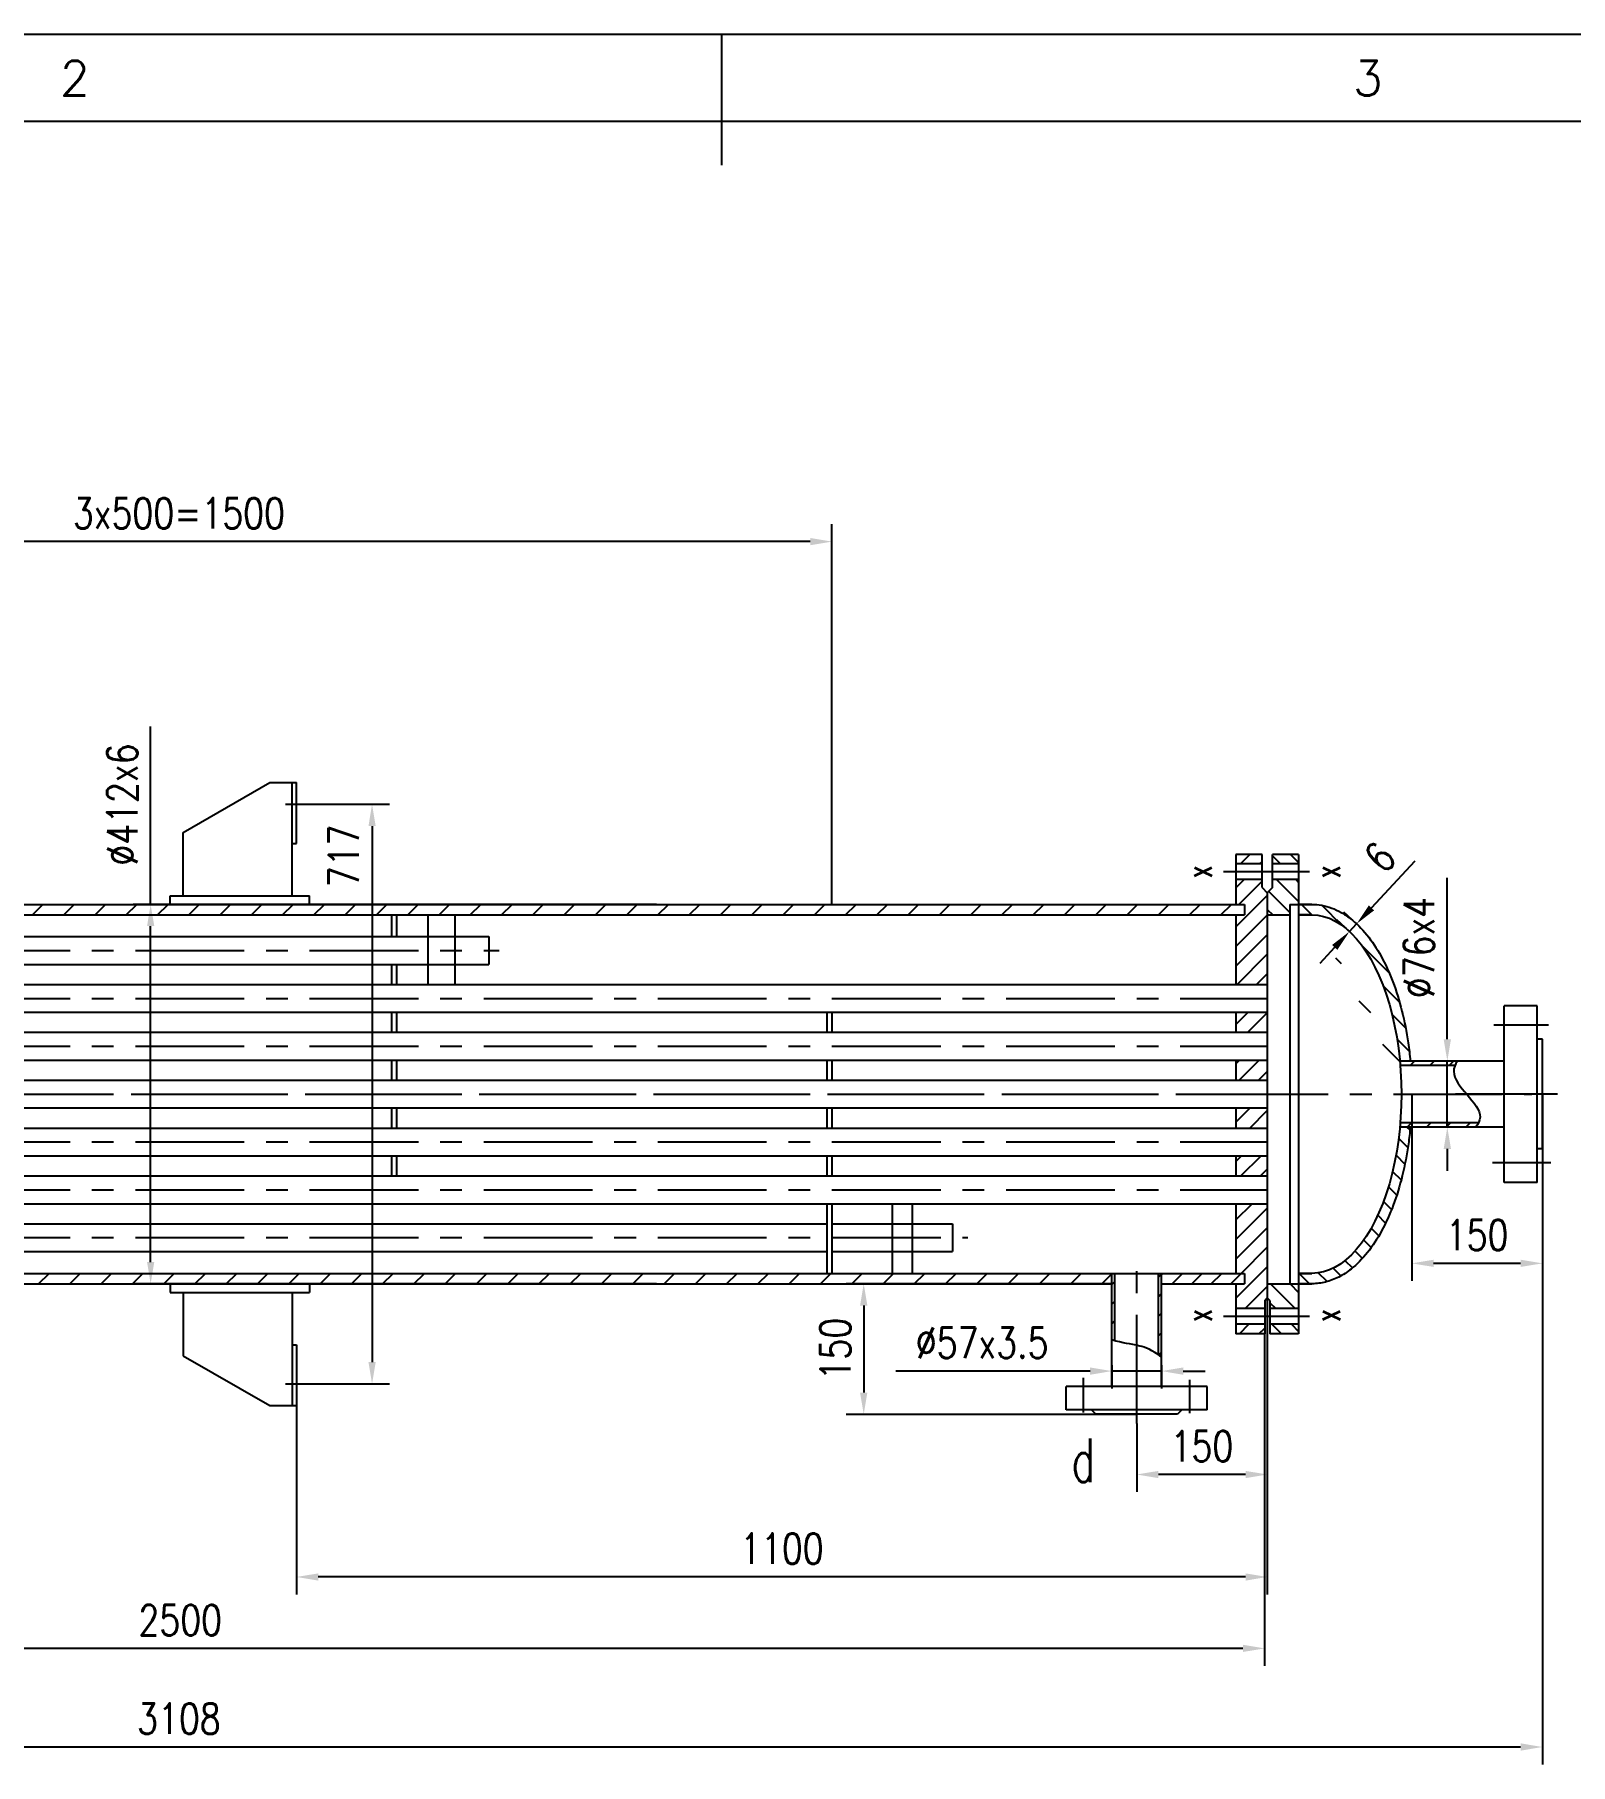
# Model space of a CAD drawing. Extents: x 138 to 6078, y 1607 to 5807.
# Drawn here: x 2319 to 4083, y 3819 to 5807 of the extents above; entities that cross this region are included whole.
import ezdxf
from ezdxf.enums import TextEntityAlignment as Align

# ---------------------------------------------------------------- set-up
doc = ezdxf.new("R2010")
doc.units = 0
doc.header["$LTSCALE"] = 10
doc.linetypes.add('CENTER', pattern=[2, 1.25, -0.25, 0.25, -0.25])
doc.layers.get('0').update_dxf_attribs({"linetype": 'CONTINUOUS'})
doc.layers.get('DEFPOINTS').update_dxf_attribs({"linetype": 'CONTINUOUS'})
for name, color, linetype in [('1轮廓实线层', 7, 'CONTINUOUS'), ('2细线层', 3, 'CONTINUOUS'), ('3中心线层', 1, 'CENTER'), ('5剖面线层', 2, 'CONTINUOUS'), ('6文字层', 3, 'CONTINUOUS'), ('7标注层', 4, 'CONTINUOUS'), ('图框层', 7, 'CONTINUOUS')]:
    doc.layers.add(name, color=color, linetype=linetype)
doc.styles.add('163', font='SimSun.ttf', dxfattribs={"width": 0.99})
doc.styles.add('PC_TEXTSTYLE', font='romans.shx', dxfattribs={"width": 0.8, "bigfont": 'hzfs.shx'})
doc.dimstyles.new('TH_GBDIM', dxfattribs={"dimscale": 10, "dimtxt": 3.5, "dimasz": 2.5, "dimexe": 2, "dimexo": 0, "dimgap": 1.5, "dimtad": 1, "dimdec": 1, "dimzin": 0, "dimtxsty": 'PC_TEXTSTYLE', "dimcen": 2.5, "dimazin": 3, "dimtfac": 0.714286, "dimtdec": 4, "dimtmove": 0, "dimatfit": 3, "dimtolj": 1, "dimtzin": 0})
pattern_1 = [(45, (0, 116.97), (-11.22532, 11.22532), [])]
pattern_2 = [(135, (0, 116.97), (-11.22532, -11.22532), [])]

# ---------------------------------------------------------------- blocks, each defined once
blk = doc.blocks.new('*D5')
at = {"color": 0, "linetype": 'BYBLOCK', "ltscale": 14}
for p, q in [((3941.5, 4535), (3941.5, 4720.7)), ((3980.7, 4510), (3921.5, 4510)), ((3941.5, 4434), (3941.5, 4510)), ((3980.7, 4434), (3921.5, 4434)), ((3941.5, 4409), (3941.5, 4384))]:
    blk.add_line(p, q, dxfattribs=at)
for points in [[(3937.3, 4535), (3945.7, 4535), (3941.5, 4510)], [(3937.3, 4409), (3945.7, 4409), (3941.5, 4434)]]:
    blk.add_solid(points, dxfattribs=at)
at = {"layer": 'DEFPOINTS', "color": 0, "linetype": 'BYBLOCK', "ltscale": 14}
for p in [(3980.7, 4510), (3941.5, 4434), (3980.7, 4434)]:
    blk.add_point(p, dxfattribs=at)
at = {"color": 3, "linetype": 'BYBLOCK', "ltscale": 14, "insert": (3909, 4640.4), "char_height": 35, "attachment_point": 5, "rotation": 90, "style": 'PC_TEXTSTYLE'}
blk.add_mtext('\\A1;∅76x4{}{}', dxfattribs=at)
blk = doc.blocks.new('*D6')
at = {"color": 0, "linetype": 'BYBLOCK', "ltscale": 14}
for p, q in [((3900.7, 4472), (3900.7, 4257.5)), ((4050.7, 4472), (4050.7, 4257.5)), ((4025.7, 4277.5), (3925.7, 4277.5))]:
    blk.add_line(p, q, dxfattribs=at)
for points in [[(3925.7, 4281.7), (3925.7, 4273.4), (3900.7, 4277.5)], [(4025.7, 4281.7), (4025.7, 4273.4), (4050.7, 4277.5)]]:
    blk.add_solid(points, dxfattribs=at)
at = {"layer": 'DEFPOINTS', "color": 0, "linetype": 'BYBLOCK', "ltscale": 14}
for p in [(3900.7, 4472), (4050.7, 4472), (3900.7, 4277.5)]:
    blk.add_point(p, dxfattribs=at)
at = {"color": 3, "linetype": 'BYBLOCK', "ltscale": 14, "insert": (3975.7, 4310), "char_height": 35, "attachment_point": 5, "style": 'PC_TEXTSTYLE'}
blk.add_mtext('\\A1;150{}{}', dxfattribs=at)
blk = doc.blocks.new('*D18')
at = {"color": 0, "linetype": 'BYBLOCK', "ltscale": 10}
for p, q in [((1734.7, 4678), (1734.7, 5126.9)), ((3234.7, 4690), (3234.7, 5126.9)), ((3209.7, 5106.9), (1759.7, 5106.9))]:
    blk.add_line(p, q, dxfattribs=at)
for points in [[(1759.7, 5111.1), (1759.7, 5102.7), (1734.7, 5106.9)], [(3209.7, 5111.1), (3209.7, 5102.7), (3234.7, 5106.9)]]:
    blk.add_solid(points, dxfattribs=at)
at = {"layer": 'DEFPOINTS', "color": 0, "linetype": 'BYBLOCK', "ltscale": 10}
for p in [(1734.7, 5106.9), (1734.7, 4678), (3234.7, 4690)]:
    blk.add_point(p, dxfattribs=at)
at = {"color": 3, "linetype": 'BYBLOCK', "ltscale": 10, "insert": (2484.7, 5139.4), "char_height": 35, "attachment_point": 5, "style": 'PC_TEXTSTYLE'}
blk.add_mtext('\\A1;3x500=1500{}{}', dxfattribs=at)
blk = doc.blocks.new('*D19')
at = {"color": 0, "linetype": 'BYBLOCK', "ltscale": 10}
for p, q in [((2452.2, 4690), (2452.2, 4894.4)), ((3033.1, 4690), (2432.2, 4690)), ((2452.2, 4279), (2452.2, 4665)), ((3033.1, 4254), (2432.2, 4254))]:
    blk.add_line(p, q, dxfattribs=at)
for points in [[(2448.1, 4665), (2456.4, 4665), (2452.2, 4690)], [(2448.1, 4279), (2456.4, 4279), (2452.2, 4254)]]:
    blk.add_solid(points, dxfattribs=at)
at = {"layer": 'DEFPOINTS', "color": 0, "linetype": 'BYBLOCK', "ltscale": 10}
for p in [(3033.1, 4690), (2452.2, 4254), (3033.1, 4254)]:
    blk.add_point(p, dxfattribs=at)
at = {"color": 3, "linetype": 'BYBLOCK', "ltscale": 10, "insert": (2419.7, 4804.7), "char_height": 35, "attachment_point": 5, "rotation": 90, "style": 'PC_TEXTSTYLE'}
blk.add_mtext('\\A1;∅412x6{}{}', dxfattribs=at)
blk = doc.blocks.new('*D23')
at = {"color": 0, "linetype": 'BYBLOCK', "ltscale": 10}
for p, q in [((1240.7, 4313.5), (1240.7, 3932)), ((3731.7, 4313.5), (3731.7, 3932)), ((3706.7, 3952), (1265.7, 3952))]:
    blk.add_line(p, q, dxfattribs=at)
for points in [[(1265.7, 3956.2), (1265.7, 3947.9), (1240.7, 3952)], [(3706.7, 3956.2), (3706.7, 3947.9), (3731.7, 3952)]]:
    blk.add_solid(points, dxfattribs=at)
at = {"layer": 'DEFPOINTS', "color": 0, "linetype": 'BYBLOCK', "ltscale": 10}
for p in [(1240.7, 4313.5), (3731.7, 4313.5), (1240.7, 3952)]:
    blk.add_point(p, dxfattribs=at)
at = {"color": 3, "linetype": 'BYBLOCK', "ltscale": 10, "insert": (2486.2, 3984.5), "char_height": 35, "attachment_point": 5, "style": 'PC_TEXTSTYLE'}
blk.add_mtext('\\A1;2500{}{}', dxfattribs=at)
blk = doc.blocks.new('*D24')
at = {"color": 0, "linetype": 'BYBLOCK', "ltscale": 10}
for p, q in [((918.7, 4589), (918.7, 3818.7)), ((4050.7, 4589), (4050.7, 3818.7)), ((4025.7, 3838.7), (943.7, 3838.7))]:
    blk.add_line(p, q, dxfattribs=at)
for points in [[(943.7, 3842.9), (943.7, 3834.5), (918.7, 3838.7)], [(4025.7, 3842.9), (4025.7, 3834.5), (4050.7, 3838.7)]]:
    blk.add_solid(points, dxfattribs=at)
at = {"layer": 'DEFPOINTS', "color": 0, "linetype": 'BYBLOCK', "ltscale": 10}
for p in [(918.7, 4589), (4050.7, 4589), (918.7, 3838.7)]:
    blk.add_point(p, dxfattribs=at)
at = {"color": 3, "linetype": 'BYBLOCK', "ltscale": 10, "insert": (2484.7, 3871.2), "char_height": 35, "attachment_point": 5, "style": 'PC_TEXTSTYLE'}
blk.add_mtext('\\A1;3108{}{}', dxfattribs=at)
blk = doc.blocks.new('*D25')
at = {"color": 0, "linetype": 'BYBLOCK', "ltscale": 10}
for p, q in [((3734.7, 4237.8), (3734.7, 4014.9)), ((3584.7, 4093.4), (3584.7, 4014.9)), ((3709.7, 4034.9), (3609.7, 4034.9))]:
    blk.add_line(p, q, dxfattribs=at)
for points in [[(3609.7, 4039), (3609.7, 4030.7), (3584.7, 4034.9)], [(3709.7, 4039), (3709.7, 4030.7), (3734.7, 4034.9)]]:
    blk.add_solid(points, dxfattribs=at)
at = {"layer": 'DEFPOINTS', "color": 0, "linetype": 'BYBLOCK', "ltscale": 10}
for p in [(3734.7, 4237.8), (3584.7, 4093.4), (3584.7, 4034.9)]:
    blk.add_point(p, dxfattribs=at)
at = {"color": 3, "linetype": 'BYBLOCK', "ltscale": 10, "insert": (3659.7, 4067.4), "char_height": 35, "attachment_point": 5, "style": 'PC_TEXTSTYLE'}
blk.add_mtext('\\A1;150{}{}', dxfattribs=at)
blk = doc.blocks.new('*D26')
at = {"color": 0, "linetype": 'BYBLOCK', "ltscale": 10}
for p, q in [((3556.2, 4254), (3251.2, 4254)), ((3271.2, 4229), (3271.2, 4129)), ((3584.7, 4104), (3251.2, 4104))]:
    blk.add_line(p, q, dxfattribs=at)
for points in [[(3267, 4229), (3275.4, 4229), (3271.2, 4254)], [(3267, 4129), (3275.4, 4129), (3271.2, 4104)]]:
    blk.add_solid(points, dxfattribs=at)
at = {"layer": 'DEFPOINTS', "color": 0, "linetype": 'BYBLOCK', "ltscale": 10}
for p in [(3556.2, 4254), (3271.2, 4104), (3584.7, 4104)]:
    blk.add_point(p, dxfattribs=at)
at = {"color": 3, "linetype": 'BYBLOCK', "ltscale": 10, "insert": (3238.7, 4179), "char_height": 35, "attachment_point": 5, "rotation": 90, "style": 'PC_TEXTSTYLE'}
blk.add_mtext('\\A1;150{}{}', dxfattribs=at)
blk = doc.blocks.new('*D27')
at = {"color": 0, "linetype": 'BYBLOCK', "ltscale": 10}
for p, q in [((3556.2, 4160.4), (3556.2, 4133.7)), ((3613.2, 4160.4), (3613.2, 4133.7)), ((3531.2, 4153.7), (3308.2, 4153.7)), ((3613.2, 4153.7), (3556.2, 4153.7)), ((3638.2, 4153.7), (3663.2, 4153.7))]:
    blk.add_line(p, q, dxfattribs=at)
for points in [[(3531.2, 4157.9), (3531.2, 4149.5), (3556.2, 4153.7)], [(3638.2, 4157.9), (3638.2, 4149.5), (3613.2, 4153.7)]]:
    blk.add_solid(points, dxfattribs=at)
at = {"layer": 'DEFPOINTS', "color": 0, "linetype": 'BYBLOCK', "ltscale": 10}
for p in [(3556.2, 4160.4), (3613.2, 4160.4), (3613.2, 4153.7)]:
    blk.add_point(p, dxfattribs=at)
at = {"color": 3, "linetype": 'BYBLOCK', "ltscale": 10, "insert": (3407.2, 4186.2), "char_height": 35, "attachment_point": 5, "style": 'PC_TEXTSTYLE'}
blk.add_mtext('\\A1;∅57x3.5{}{}', dxfattribs=at)
blk = doc.blocks.new('*D43')
at = {"color": 0, "linetype": 'BYBLOCK', "ltscale": 10}
for p, q in [((3854.3, 4802.9), (3904.5, 4856.9)), ((3837.3, 4784.6), (3822.6, 4798.2)), ((3829.1, 4775.8), (3814.5, 4789.4)), ((3829.1, 4775.8), (3837.3, 4784.6)), ((3812.1, 4757.5), (3795.1, 4739.2))]:
    blk.add_line(p, q, dxfattribs=at)
for points in [[(3851.3, 4805.8), (3857.4, 4800.1), (3837.3, 4784.6)], [(3809.1, 4760.3), (3815.2, 4754.7), (3829.1, 4775.8)]]:
    blk.add_solid(points, dxfattribs=at)
at = {"layer": 'DEFPOINTS', "color": 0, "linetype": 'BYBLOCK', "ltscale": 10}
for p in [(3829.1, 4775.8), (3829.1, 4775.8), (3837.3, 4784.6)]:
    blk.add_point(p, dxfattribs=at)
at = {"color": 3, "linetype": 'BYBLOCK', "ltscale": 10, "insert": (3864.1, 4861.2), "char_height": 35, "attachment_point": 5, "rotation": 47.0959, "style": 'PC_TEXTSTYLE'}
blk.add_mtext('\\A1;6{}{}', dxfattribs=at)
blk = doc.blocks.new('*D45')
at = {"layer": '7标注层', "color": 0, "ltscale": 10}
for p, q in [((2625.4, 4922), (2726.5, 4922)), ((2706.5, 4897), (2706.5, 4281)), ((2625.4, 4256), (2726.5, 4256))]:
    blk.add_line(p, q, dxfattribs=at)
for points in [[(2702.4, 4897), (2710.7, 4897), (2706.5, 4922)], [(2702.4, 4281), (2710.7, 4281), (2706.5, 4256)]]:
    blk.add_solid(points, dxfattribs=at)
at = {"layer": 'DEFPOINTS', "color": 0, "ltscale": 10}
for p in [(2625.4, 4922), (2625.4, 4256), (2706.5, 4256)]:
    blk.add_point(p, dxfattribs=at)
at = {"layer": '7标注层', "color": 3, "ltscale": 10, "insert": (2674, 4862.6), "char_height": 35, "attachment_point": 5, "rotation": 90, "style": 'PC_TEXTSTYLE'}
blk.add_mtext('\\A1;717{}{}', dxfattribs=at)
blk = doc.blocks.new('*D46')
at = {"color": 0, "linetype": 'BYBLOCK', "ltscale": 10}
for p, q in [((3734.7, 4371), (3734.7, 4014.1)), ((2619.7, 4231), (2619.7, 4014.1)), ((3709.7, 4034.1), (2644.7, 4034.1))]:
    blk.add_line(p, q, dxfattribs=at)
for points in [[(2644.7, 4038.2), (2644.7, 4029.9), (2619.7, 4034.1)], [(3709.7, 4038.2), (3709.7, 4029.9), (3734.7, 4034.1)]]:
    blk.add_solid(points, dxfattribs=at)
at = {"layer": 'DEFPOINTS', "color": 0, "linetype": 'BYBLOCK', "ltscale": 10}
for p in [(3734.7, 4371), (2619.7, 4231), (2619.7, 4034.1)]:
    blk.add_point(p, dxfattribs=at)
at = {"color": 3, "linetype": 'BYBLOCK', "ltscale": 10, "insert": (3177.2, 4066.6), "char_height": 35, "attachment_point": 5, "style": 'PC_TEXTSTYLE'}
blk.add_mtext('\\A1;1100{}{}', dxfattribs=at)
blk = doc.blocks.new('网易图签-NEW')
blk.add_hatch(color=1).paths.add_polyline_path([(143, 252, 1), (142, 252, 1)])
at = {"color": 7}
for p, q in [((120, 234), (120, 264)), ((120, 264), (187, 264)), ((187, 234), (120, 234)), ((122, 236), (122, 262)), ((122, 262), (186, 262)), ((122, 250), (186, 250)), ((186, 236), (122, 236)), ((186, 262), (186, 236)), ((187, 264), (187, 234))]:
    blk.add_line(p, q, dxfattribs=at)
at = {"color": 3, "style": '163'}
for s, height, p in [('中国暖通行业网络家园；因为专业，所以完美', 1.84, (126, 246)), ('编辑部：ivpinfo@service.netease.com', 1.63, (132, 241)), ('=', 4, (133, 257)), ('网易  NETEASE ', 3.2, (139, 257))]:
    blk.add_text(s, height=height, dxfattribs=at).set_placement(p)
at = {"color": 1, "style": '163'}
for s, height, p in [('网易  暖通   co.163.com', 2.27, (135, 252)), ('本图纸由浩辰ICAD软件提供技术支持', 1.49, (135, 237))]:
    blk.add_text(s, height=height, dxfattribs=at).set_placement(p)
at = {"color": 3, "style": '163', "text_generation_flag": 2}
blk.add_text('=', height=4, dxfattribs=at).set_placement((174, 257))

msp = doc.modelspace()

# ---------------------------------------------------------------- hatches: boundary and pattern name
at = {"layer": '5剖面线层', "ltscale": 10}
h = msp.add_hatch(dxfattribs=at)
h.set_pattern_fill('ANSI31', color=256, scale=5, style=0)
h.set_pattern_definition(pattern_1)
h.paths.add_polyline_path([(3698.72, 4864.51), (3698.72, 4853.51), (3728.72, 4853.51), (3728.72, 4864.51)])
h = msp.add_hatch(dxfattribs=at)
h.set_pattern_fill('ANSI31', color=256, scale=5, angle=90, style=0)
h.set_pattern_definition(pattern_2)
h.paths.add_polyline_path([(3740.72, 4864.51), (3740.72, 4853.51), (3770.72, 4853.51), (3770.72, 4864.51)])
h.paths.add_polyline_path([(3760.72, 4807.01), (3770.72, 4807.01), (3770.72, 4835.51), (3740.72, 4835.51), (3740.72, 4826.23), (3734.72, 4820.23), (3734.72, 4795.01), (3760.72, 4795.01)])
h = msp.add_hatch(dxfattribs=at)
h.set_pattern_fill('ANSI31', color=256, scale=5, style=0)
h.set_pattern_definition(pattern_1)
h.paths.add_polyline_path([(3728.72, 4826.23), (3728.72, 4835.51), (3698.72, 4835.51), (3698.72, 4807.01), (3708.72, 4807.01), (3708.72, 4795.01), (3698.72, 4795.01), (3698.72, 4715.01), (3734.72, 4715.01), (3734.72, 4820.23)])
h.paths.add_polyline_path([(3734.72, 4660.01), (3734.72, 4683.01), (3698.72, 4683.01), (3698.72, 4660.01)])
h.paths.add_polyline_path([(3698.72, 4628.01), (3698.72, 4605.01), (3734.72, 4605.01), (3734.72, 4628.01)])
h.paths.add_polyline_path([(3734.72, 4550.01), (3734.72, 4573.01), (3698.72, 4573.01), (3698.72, 4550.01)])
h.paths.add_polyline_path([(3734.72, 4495.01), (3734.72, 4518.01), (3698.72, 4518.01), (3698.72, 4495.01)])
h = msp.add_hatch(dxfattribs=at)
h.set_pattern_fill('ANSI31', color=256, scale=8, style=0)
h.paths.add_polyline_path([(3708.72, 4807.01), (1413.22, 4807.01), (1413.22, 4795.01), (3708.72, 4795.01)])
h.paths.add_polyline_path([(3556.22, 4383.01), (1260.72, 4383.01), (1260.72, 4371.01), (3556.22, 4371.01)])
h = msp.add_hatch(dxfattribs=at)
h.set_pattern_fill('ANSI31', color=256, scale=5, angle=90, style=0)
h.set_pattern_definition(pattern_2)
edge = h.paths.add_edge_path()
edge.add_ellipse((3785.72, 4589.01), major_axis=(0, 206), ratio=0.5, start_angle=280.63, end_angle=360, ccw=False)
edge.add_line((3886.95, 4627.01), (3899, 4627.01))
edge.add_spline(control_points=[(3899, 4627.01), (3898.36, 4634.04), (3897.54, 4641.02), (3894.73, 4660.46), (3892.33, 4672.71), (3886.43, 4696.2), (3882.93, 4707.44), (3874.89, 4728.56), (3870.36, 4738.45), (3860.36, 4756.56), (3854.89, 4764.79), (3843.07, 4779.32), (3836.72, 4785.63), (3826.6, 4793.4), (3823.14, 4795.71), (3816.04, 4799.72), (3812.39, 4801.43), (3804.95, 4804.19), (3801.16, 4805.24), (3793.48, 4806.65), (3789.6, 4807.01), (3785.72, 4807.01)], knot_values=[0, 0, 0, 0, 0.101072, 0.101072, 0.2856349, 0.2856349, 0.4701977, 0.4701977, 0.6547606, 0.6547606, 0.8393234, 0.8393234, 1.0238863, 1.0238863, 1.1155746, 1.1155746, 1.207263, 1.207263, 1.2989513, 1.2989513, 1.3906397, 1.3906397, 1.3906397, 1.3906397], degree=3, periodic=0)
edge.add_line((3785.72, 4807.01), (3770.72, 4807.01))
edge.add_line((3770.72, 4807.01), (3770.72, 4795.01))
edge.add_line((3770.72, 4795.01), (3785.72, 4795.01))
edge = h.paths.add_edge_path()
edge.add_ellipse((3785.72, 4589.01), major_axis=(0, 206), ratio=0.5, start_angle=180, end_angle=259.37, ccw=False)
edge.add_line((3785.72, 4383.01), (3770.72, 4383.01))
edge.add_line((3770.72, 4383.01), (3770.72, 4371.01))
edge.add_line((3770.72, 4371.01), (3785.72, 4371.01))
edge.add_spline(control_points=[(3785.72, 4371.01), (3785.83, 4371.01), (3785.94, 4371.01), (3791.32, 4371.04), (3796.58, 4371.72), (3806.88, 4374.35), (3811.92, 4376.3), (3821.68, 4381.3), (3826.4, 4384.37), (3837.64, 4393.24), (3843.95, 4399.64), (3855.69, 4414.36), (3861.11, 4422.67), (3871.02, 4440.94), (3875.51, 4450.9), (3883.45, 4472.15), (3886.9, 4483.45), (3892.7, 4507.03), (3895.04, 4519.32), (3897.68, 4538.21), (3898.42, 4544.58), (3899, 4551.01)], knot_values=[1.750953, 1.750953, 1.750953, 1.750953, 1.7536423, 1.7536423, 1.87792, 1.87792, 2.0021976, 2.0021976, 2.1264753, 2.1264753, 2.3110381, 2.3110381, 2.495601, 2.495601, 2.6801638, 2.6801638, 2.8647266, 2.8647266, 3.0492895, 3.0492895, 3.1415927, 3.1415927, 3.1415927, 3.1415927], degree=3, periodic=0)
edge.add_line((3899, 4551.01), (3886.95, 4551.01))
h.paths.add_polyline_path([(3734.72, 4371.01), (3734.72, 4354.78), (3737.72, 4351.78), (3737.72, 4342.51), (3770.72, 4342.51), (3770.72, 4371.01)])
h.paths.add_polyline_path([(3737.72, 4324.51), (3737.72, 4313.51), (3770.72, 4313.51), (3770.72, 4324.51)])
at = {"layer": '5剖面线层', "ltscale": 14}
h = msp.add_hatch(dxfattribs=at)
h.set_pattern_fill('ANSI31', color=256, scale=5, style=0)
h.set_pattern_definition(pattern_1)
edge = h.paths.add_edge_path()
edge.add_spline(control_points=[(3950.34, 4622.01), (3951.06, 4623.69), (3952, 4625.35), (3953.12, 4627.01)], knot_values=[19.5778179, 19.5778179, 19.5778179, 19.5778179, 25.5875773, 25.5875773, 25.5875773, 25.5875773], degree=3, periodic=0)
edge.add_line((3953.12, 4627.01), (3886.95, 4627.01))
edge.add_ellipse((3785.72, 4589.01), major_axis=(0, 206), ratio=0.5, start_angle=279.21817, end_angle=280.63, ccw=False)
edge.add_line((3887.39, 4622.01), (3950.34, 4622.01))
edge = h.paths.add_edge_path()
edge.add_spline(control_points=[(3973.94, 4551.01), (3975.28, 4552.66), (3976.41, 4554.32), (3977.27, 4556.01)], knot_values=[102.5046415, 102.5046415, 102.5046415, 102.5046415, 108.9547618, 108.9547618, 108.9547618, 108.9547618], degree=3, periodic=0)
edge.add_line((3977.27, 4556.01), (3887.39, 4556.01))
edge.add_ellipse((3785.72, 4589.01), major_axis=(0, 206), ratio=0.5, start_angle=259.37, end_angle=260.78183, ccw=False)
edge.add_line((3886.95, 4551.01), (3973.94, 4551.01))
at = {"layer": '5剖面线层', "ltscale": 10}
h = msp.add_hatch(dxfattribs=at)
h.set_pattern_fill('ANSI31', color=256, scale=5, style=0)
h.set_pattern_definition(pattern_1)
h.paths.add_polyline_path([(3731.72, 4342.51), (3731.72, 4351.78), (3734.72, 4354.78), (3734.72, 4463.01), (3698.72, 4463.01), (3698.72, 4383.01), (3708.72, 4383.01), (3708.72, 4371.01), (3698.72, 4371.01), (3698.72, 4342.51)])
h.paths.add_polyline_path([(3698.72, 4324.51), (3698.72, 4313.51), (3731.72, 4313.51), (3731.72, 4324.51)])
h = msp.add_hatch(dxfattribs=at)
h.set_pattern_fill('ANSI31', color=256, scale=5, angle=180, style=0)
h.set_pattern_definition([(225, (4969.434, 9061.046), (11.22532, -11.22532), [])])
edge = h.paths.add_edge_path()
edge.add_spline(control_points=[(3609.72, 4289.28), (3610.84, 4288.47), (3612.01, 4287.59), (3613.22, 4286.63)], knot_values=[22.3236651, 22.3236651, 22.3236651, 22.3236651, 23.8239115, 23.8239115, 23.8239115, 23.8239115], degree=3, periodic=0)
edge.add_line((3613.22, 4286.63), (3613.22, 4383.01))
edge.add_line((3613.22, 4383.01), (3609.72, 4383.01))
edge.add_line((3609.72, 4383.01), (3609.72, 4289.28))
edge = h.paths.add_edge_path()
edge.add_spline(control_points=[(3556.22, 4306.58), (3557.42, 4306.2), (3558.59, 4305.86), (3559.72, 4305.54)], knot_values=[56.8584505, 56.8584505, 56.8584505, 56.8584505, 59.0071682, 59.0071682, 59.0071682, 59.0071682], degree=3, periodic=0)
edge.add_line((3559.72, 4305.54), (3559.72, 4383.01))
edge.add_line((3559.72, 4383.01), (3556.22, 4383.01))
edge.add_line((3556.22, 4383.01), (3556.22, 4306.58))
h = msp.add_hatch(dxfattribs=at)
h.set_pattern_fill('ANSI31', color=256, scale=5, style=0)
h.set_pattern_definition(pattern_1)
h.paths.add_polyline_path([(3708.72, 4371.01), (3708.72, 4383.01), (3613.22, 4383.01), (3613.22, 4371.01)])

# ---------------------------------------------------------------- linework, layer by layer
at = {"ltscale": 14}
for p, q in [((2489.72, 4889.71), (2589.01, 4947.01)), ((2589.01, 4947.01), (2619.72, 4947.01)), ((2614.72, 4817.01), (2614.72, 4947.01)), ((2619.72, 4877.01), (2619.72, 4947.01)), ((2489.72, 4817.01), (2489.72, 4889.71)), ((2614.72, 4877.01), (2619.72, 4877.01)), ((3698.72, 4864.51), (3698.72, 4807.01)), ((3728.72, 4864.51), (3698.72, 4864.51)), ((3728.72, 4853.51), (3698.72, 4853.51)), ((3728.72, 4826.23), (3728.72, 4864.51)), ((3740.72, 4826.23), (3740.72, 4864.51)), ((3770.72, 4864.51), (3740.72, 4864.51)), ((3770.72, 4853.51), (3740.72, 4853.51)), ((3770.72, 4864.51), (3770.72, 4313.51)), ((3728.72, 4835.51), (3698.72, 4835.51)), ((3770.72, 4835.51), (3740.72, 4835.51)), ((2474.72, 4817.01), (2634.72, 4817.01)), ((2474.72, 4807.01), (2474.72, 4817.01)), ((2634.72, 4807.01), (2634.72, 4817.01)), ((2634.72, 4807.01), (2634.72, 4817.01)), ((3728.72, 4826.23), (3734.72, 4820.23)), ((3740.72, 4826.23), (3734.72, 4820.23)), ((3734.72, 4820.23), (3734.72, 4354.78)), ((1260.72, 4795.01), (3708.72, 4795.01)), ((1413.22, 4807.01), (3708.72, 4807.01)), ((2728.72, 4795.01), (2728.72, 4770.01)), ((2734.72, 4795.01), (2734.72, 4770.01)), ((2770.58, 4795.01), (2770.58, 4770.01)), ((2801.75, 4795.01), (2801.75, 4770.01)), ((3698.72, 4795.01), (3698.72, 4715.01)), ((3734.72, 4795.01), (3760.72, 4795.01)), ((3760.72, 4807.01), (3785.72, 4807.01)), ((3760.72, 4807.01), (3760.72, 4371.01)), ((3785.72, 4807.01), (3770.72, 4807.01)), ((3785.72, 4795.01), (3770.72, 4795.01)), ((3770.72, 4795.01), (3785.72, 4795.01)), ((2770.58, 4770.01), (2770.58, 4715.01)), ((2801.75, 4770.01), (2801.75, 4715.01)), ((2728.72, 4738.01), (2728.72, 4715.01)), ((2734.72, 4738.01), (2734.72, 4715.01)), ((2728.72, 4683.01), (2728.72, 4660.01)), ((2734.72, 4683.01), (2734.72, 4660.01)), ((3228.72, 4683.01), (3228.72, 4660.01)), ((3234.72, 4683.01), (3234.72, 4660.01)), ((3698.72, 4683.01), (3698.72, 4660.01)), ((2728.72, 4628.01), (2728.72, 4605.01)), ((2734.72, 4628.01), (2734.72, 4605.01)), ((3228.72, 4628.01), (3228.72, 4605.01)), ((3234.72, 4628.01), (3234.72, 4605.01)), ((3698.72, 4628.01), (3698.72, 4605.01)), ((2728.72, 4573.01), (2728.72, 4550.01)), ((2734.72, 4573.01), (2734.72, 4550.01)), ((3228.72, 4573.01), (3228.72, 4550.01)), ((3234.72, 4573.01), (3234.72, 4550.01)), ((3698.72, 4573.01), (3698.72, 4550.01)), ((2728.72, 4518.01), (2728.72, 4495.01)), ((2734.72, 4518.01), (2734.72, 4495.01)), ((3228.72, 4518.01), (3228.72, 4495.01)), ((3234.72, 4518.01), (3234.72, 4495.01)), ((3698.72, 4518.01), (3698.72, 4495.01)), ((3228.72, 4463.01), (3228.72, 4408.01)), ((3234.72, 4463.01), (3234.72, 4408.01)), ((3303.8, 4463.01), (3303.8, 4408.01)), ((3327.03, 4463.01), (3327.03, 4408.01)), ((3698.72, 4463.01), (3698.72, 4383.01)), ((3373.18, 4440.01), (3373.18, 4408.01)), ((3228.72, 4408.01), (3228.72, 4383.01)), ((3234.72, 4408.01), (3234.72, 4383.01)), ((3303.8, 4408.01), (3303.8, 4383.01)), ((3327.03, 4408.01), (3327.03, 4383.01)), ((1260.72, 4383.01), (3708.72, 4383.01)), ((3708.72, 4383.01), (3708.72, 4371.01)), ((3785.72, 4383.01), (3770.72, 4383.01)), ((3770.72, 4383.01), (3785.72, 4383.01)), ((1260.72, 4371.01), (3556.22, 4371.01)), ((2474.72, 4371.01), (2474.72, 4361.01)), ((2474.72, 4361.01), (2634.72, 4361.01)), ((2489.72, 4361.01), (2489.72, 4288.31)), ((2614.72, 4361.01), (2614.72, 4231.01)), ((2634.72, 4371.01), (2634.72, 4361.01)), ((2634.72, 4371.01), (2634.72, 4361.01)), ((3613.22, 4371.01), (3708.72, 4371.01)), ((3698.72, 4371.01), (3698.72, 4313.51)), ((3731.72, 4351.78), (3734.72, 4354.78)), ((3734.72, 4371.01), (3785.72, 4371.01)), ((3737.72, 4351.78), (3734.72, 4354.78)), ((3785.72, 4371.01), (3770.72, 4371.01)), ((3731.72, 4342.51), (3698.72, 4342.51)), ((3731.72, 4351.78), (3731.72, 4313.51)), ((3737.72, 4351.78), (3737.72, 4313.51)), ((3770.72, 4342.51), (3737.72, 4342.51)), ((3731.72, 4324.51), (3698.72, 4324.51)), ((3770.72, 4324.51), (3737.72, 4324.51)), ((2614.72, 4301.01), (2619.72, 4301.01)), ((2619.72, 4301.01), (2619.72, 4231.01)), ((3731.72, 4313.51), (3698.72, 4313.51)), ((3770.72, 4313.51), (3737.72, 4313.51)), ((2489.72, 4288.31), (2589.01, 4231.01)), ((2589.01, 4231.01), (2619.72, 4231.01))]:
    msp.add_line(p, q, dxfattribs=at)
at = {"ltscale": 10}
for p, q in [((3708.72, 4807.01), (3708.72, 4795.01)), ((1234.72, 4770.01), (2840.72, 4770.01)), ((2840.72, 4770.01), (2840.72, 4738.01)), ((1234.72, 4738.01), (2840.72, 4738.01)), ((1234.72, 4715.01), (3734.72, 4715.01)), ((1234.72, 4683.01), (3734.72, 4683.01)), ((4006.72, 4487.51), (4006.72, 4690.51)), ((4044.72, 4690.51), (4006.72, 4690.51)), ((4044.72, 4487.51), (4044.72, 4690.51)), ((1234.72, 4660.01), (3734.72, 4660.01)), ((4050.72, 4652.01), (4044.72, 4652.01)), ((4050.72, 4526.01), (4050.72, 4652.01)), ((1234.72, 4628.01), (3734.72, 4628.01)), ((4006.72, 4627.01), (3886.95, 4627.01)), ((3950.34, 4622.01), (3887.39, 4622.01)), ((1234.72, 4605.01), (3734.72, 4605.01)), ((1234.72, 4573.01), (3734.72, 4573.01)), ((3977.27, 4556.01), (3887.39, 4556.01)), ((1234.72, 4550.01), (3734.72, 4550.01)), ((4006.72, 4551.01), (3886.95, 4551.01)), ((1234.72, 4518.01), (3734.72, 4518.01)), ((4050.72, 4526.01), (4044.72, 4526.01)), ((1234.72, 4495.01), (3734.72, 4495.01)), ((4044.72, 4487.51), (4006.72, 4487.51)), ((1234.72, 4463.01), (3734.72, 4463.01)), ((1234.72, 4440.01), (3228.72, 4440.01)), ((3234.72, 4440.01), (3373.18, 4440.01)), ((1234.72, 4408.01), (3228.72, 4408.01)), ((3234.72, 4408.01), (3373.18, 4408.01))]:
    msp.add_line(p, q, dxfattribs=at)
at = {"ltscale": 14, "extrusion": (0, 0, -1)}
msp.add_ellipse((3785.72, 4589.01), major_axis=(0, 206), ratio=0.5, start_param=0, end_param=3.1415927, dxfattribs=at)
at = {"ltscale": 14}
for points, knots in [([(3785.72, 4807.01), (3789.6, 4807.01), (3793.48, 4806.65), (3801.16, 4805.24), (3804.95, 4804.19), (3812.39, 4801.43), (3816.04, 4799.72), (3823.14, 4795.71), (3826.6, 4793.4), (3836.72, 4785.63), (3843.07, 4779.32), (3854.89, 4764.79), (3860.36, 4756.56), (3870.36, 4738.45), (3874.89, 4728.56), (3882.93, 4707.44), (3886.43, 4696.2), (3892.33, 4672.71), (3894.73, 4660.46), (3897.54, 4641.02), (3898.36, 4634.04), (3899, 4627.01)], [0, 0, 0, 0, 0.0916884, 0.0916884, 0.1833767, 0.1833767, 0.2750651, 0.2750651, 0.3667534, 0.3667534, 0.5513163, 0.5513163, 0.7358791, 0.7358791, 0.9204419, 0.9204419, 1.1050048, 1.1050048, 1.2895676, 1.2895676, 1.3906397, 1.3906397, 1.3906397, 1.3906397]), ([(3899, 4551.01), (3898.42, 4544.58), (3897.68, 4538.21), (3895.04, 4519.32), (3892.7, 4507.03), (3886.9, 4483.45), (3883.45, 4472.15), (3875.51, 4450.9), (3871.02, 4440.94), (3861.11, 4422.67), (3855.69, 4414.36), (3843.95, 4399.64), (3837.64, 4393.24), (3826.4, 4384.37), (3821.68, 4381.3), (3811.92, 4376.3), (3806.88, 4374.35), (3796.58, 4371.72), (3791.32, 4371.04), (3785.94, 4371.01), (3785.83, 4371.01), (3785.72, 4371.01)], [1.750953, 1.750953, 1.750953, 1.750953, 1.8432561, 1.8432561, 2.027819, 2.027819, 2.2123818, 2.2123818, 2.3969447, 2.3969447, 2.5815075, 2.5815075, 2.7660704, 2.7660704, 2.890348, 2.890348, 3.0146257, 3.0146257, 3.1389033, 3.1389033, 3.1415927, 3.1415927, 3.1415927, 3.1415927])]:
    msp.add_open_spline(points, degree=3, knots=knots, dxfattribs=at)
at = {"layer": '1轮廓实线层', "ltscale": 10}
for p, q in [((3556.22, 4253.01), (3556.22, 4383.01)), ((3559.72, 4305.54), (3559.72, 4383.01)), ((3609.72, 4289.28), (3609.72, 4383.01)), ((3613.22, 4253.01), (3613.22, 4383.01)), ((3665.72, 4253.01), (3503.72, 4253.01)), ((3503.72, 4226.01), (3503.72, 4253.01)), ((3665.72, 4226.01), (3665.72, 4253.01)), ((3665.72, 4226.01), (3503.72, 4226.01)), ((3532.72, 4226.01), (3537.72, 4221.01)), ((3631.72, 4221.01), (3537.72, 4221.01)), ((3636.72, 4226.01), (3631.72, 4221.01))]:
    msp.add_line(p, q, dxfattribs=at)
at = {"layer": '2细线层', "ltscale": 14}
msp.add_open_spline([(3953.12, 4627.01), (3950.49, 4623.11), (3941.67, 4602.2), (3987.06, 4574.37), (3976.95, 4554.71), (3973.94, 4551.01)], degree=3, knots=[19.5778179, 19.5778179, 19.5778179, 19.5778179, 33.7030375, 94.484557, 108.9547618, 108.9547618, 108.9547618, 108.9547618], dxfattribs=at)
at = {"layer": '2细线层', "ltscale": 10}
msp.add_open_spline([(3613.22, 4286.63), (3602.19, 4295.35), (3582.05, 4301.98), (3569.12, 4302.57), (3556.22, 4306.58)], degree=3, knots=[22.3236651, 22.3236651, 22.3236651, 22.3236651, 36.0261585, 59.0071682, 59.0071682, 59.0071682, 59.0071682], dxfattribs=at)
at = {"layer": '3中心线层', "ltscale": 14}
for p, q in [((2607.21, 4922.01), (2625.41, 4922.01)), ((3783.16, 4844.51), (3684.29, 4844.51)), ((3783.16, 4333.51), (3684.29, 4333.51)), ((2607.21, 4256.01), (2625.41, 4256.01))]:
    msp.add_line(p, q, dxfattribs=at)
at = {"layer": '3中心线层', "ltscale": 10}
for p, q in [((1234.72, 4754.01), (2852.41, 4754.01)), ((1234.72, 4699.01), (3734.72, 4699.01)), ((4057.55, 4668.01), (3994.79, 4668.01)), ((1234.72, 4644.01), (3734.72, 4644.01)), ((879.67, 4589.01), (4038.46, 4589.01)), ((1234.72, 4589.01), (3734.72, 4589.01)), ((4068.01, 4589.01), (3950.72, 4589.01)), ((1234.72, 4534.01), (3734.72, 4534.01)), ((4060.54, 4510.01), (3993.29, 4510.01)), ((1234.72, 4479.01), (3734.72, 4479.01)), ((1234.72, 4424.01), (3390.7, 4424.01)), ((3584.72, 4210.33), (3584.72, 4392.52)), ((3523.72, 4223.1), (3523.72, 4263.07)), ((3645.72, 4222.47), (3645.72, 4260.7))]:
    msp.add_line(p, q, dxfattribs=at)
at = {"layer": '图框层', "color": 3, "ltscale": 10}
msp.add_line((6077.67, 5806.51), (137.67, 5806.51), dxfattribs=at)
at = {"layer": '图框层', "ltscale": 10}
msp.add_line((3107.67, 5806.51), (3107.67, 5656.51), dxfattribs=at)
at = {"layer": '图框层', "color": 3}
msp.add_line((3107.67, 5806.51), (3107.67, 5706.51), dxfattribs=at)
at = {"layer": '图框层', "color": 7, "ltscale": 10}
msp.add_line((5977.67, 5706.51), (387.67, 5706.51), dxfattribs=at)

# ---------------------------------------------------------------- block references
at = {"ltscale": 10, "xscale": 1e-06, "yscale": 1e-06, "zscale": 1e-06}
msp.add_blockref('网易图签-NEW', (3734.72, 4301.42), dxfattribs=at)

# ---------------------------------------------------------------- texts
at = {"layer": '6文字层', "ltscale": 10, "style": 'PC_TEXTSTYLE', "width": 0.667}
for p in [(3671.04, 4837.25), (3818.39, 4837.25), (3671.04, 4327.43), (3818.39, 4327.43)]:
    msp.add_text('x', height=30, rotation=90, dxfattribs=at).set_placement(p)
msp.add_text('d', height=50, dxfattribs=at).set_placement((3509.92, 4143.06))
at = {"layer": '图框层', "color": 3, "style": 'PC_TEXTSTYLE'}
for s, p in [('2', (2365.17, 5756.51)), ('3', (3850.17, 5756.51))]:
    msp.add_text(s, height=40, dxfattribs=at).set_placement(p, align=Align.MIDDLE)

# ---------------------------------------------------------------- dimensions: what is measured, and where the dimension line sits
at = {"layer": '7标注层', "ltscale": 10}
dim = msp.add_linear_dim(base=(1734.72, 5223.88), p1=(3234.72, 4807.01), p2=(1734.72, 4795.01), text='3x500=1500{}{}', dimstyle='TH_GBDIM', override={"dimgap": 1.5, "dimtad": 1, "dimjust": 0, "dimse1": 0, "dimse2": 0, "dimsd1": 0, "dimsd2": 0, "dimclrt": 3, "dimtvp": 0}, dxfattribs=at)
dim.commit()
dim.dimension.update_dxf_attribs({"geometry": '*D18', "text_midpoint": (2484.72, 5223.88), "dimtype": 160, "insert": (0, 116.97)})
for base, p1, p2, angle, text, picture, middle, dimtype in [((2452.22, 4371.01), (3033.06, 4807.01), (3033.06, 4371.01), 270, '%%c412x6{}{}', '*D19', (2452.22, 4921.67), 161), ((3271.19, 4221.01), (3556.22, 4371.01), (3584.72, 4221.01), 90, '150{}{}', '*D26', (3271.19, 4296.01), 160), ((3613.22, 4270.67), (3556.22, 4277.33), (3613.22, 4277.33), 0, '%%c57x3.5{}{}', '*D27', (3407.22, 4270.67), 161)]:
    dim = msp.add_linear_dim(base=base, p1=p1, p2=p2, angle=angle, text=text, dimstyle='TH_GBDIM', override={"dimgap": 1.5, "dimtad": 1, "dimjust": 0, "dimse1": 0, "dimse2": 0, "dimsd1": 0, "dimsd2": 0, "dimclrt": 3, "dimtvp": 0}, dxfattribs=at)
    dim.commit()
    dim.dimension.update_dxf_attribs({"geometry": picture, "text_midpoint": middle, "dimtype": dimtype, "insert": (0, 116.97)})
for base, p1, p2, angle, text, override, picture, middle, dimtype in [((2706.52, 4256.01), (2625.41, 4922.01), (2625.41, 4256.01), 90, '717{}{}', {"dimclrt": 3, "dimtmove": 2}, '*D45', (2674.02, 4862.6), 160), ((3829.12, 4775.82), (3837.29, 4784.61), (3829.12, 4775.82), 227.09594, '6{}{}', {"dimgap": 1.5, "dimtad": 1, "dimjust": 0, "dimse1": 0, "dimse2": 0, "dimsd1": 0, "dimsd2": 0, "dimclrt": 3, "dimtvp": 0}, '*D43', (3887.9, 4839.06), 161)]:
    dim = msp.add_linear_dim(base=base, p1=p1, p2=p2, angle=angle, text=text, dimstyle='TH_GBDIM', override=override, dxfattribs=at)
    dim.commit()
    dim.dimension.update_dxf_attribs({"geometry": picture, "text_midpoint": middle, "dimtype": dimtype})
at = {"layer": '7标注层', "ltscale": 14}
dim = msp.add_linear_dim(base=(3941.49, 4551.01), p1=(3980.71, 4627.01), p2=(3980.71, 4551.01), angle=270, text='%%c76x4{}{}', dimstyle='TH_GBDIM', override={"dimgap": 1.5, "dimtad": 1, "dimjust": 0, "dimse1": 0, "dimse2": 0, "dimsd1": 0, "dimsd2": 0, "dimclrt": 3, "dimtvp": 0}, dxfattribs=at)
dim.commit()
dim.dimension.update_dxf_attribs({"geometry": '*D5', "text_midpoint": (3941.49, 4757.34), "dimtype": 161, "insert": (0, 116.97)})
at = {"layer": '7标注层', "ltscale": 10}
for base, p1, p2, text, picture, middle in [((918.72, 3838.7), (4050.72, 4589.01), (918.72, 4589.01), '3108{}{}', '*D24', (2484.72, 3838.7)), ((2619.72, 4034.08), (3734.72, 4371.01), (2619.72, 4231.01), '1100{}{}', '*D46', (3177.22, 4034.08)), ((1240.72, 3952.02), (3731.72, 4313.51), (1240.72, 4313.51), '2500{}{}', '*D23', (2486.22, 3952.02))]:
    dim = msp.add_linear_dim(base=base, p1=p1, p2=p2, text=text, dimstyle='TH_GBDIM', override={"dimgap": 1.5, "dimtad": 1, "dimjust": 0, "dimse1": 0, "dimse2": 0, "dimsd1": 0, "dimsd2": 0, "dimclrt": 3, "dimtvp": 0}, dxfattribs=at)
    dim.commit()
    dim.dimension.update_dxf_attribs({"geometry": picture, "text_midpoint": middle, "dimtype": 160})
at = {"layer": '7标注层', "ltscale": 14}
dim = msp.add_linear_dim(base=(3900.72, 4394.51), p1=(4050.72, 4589.01), p2=(3900.72, 4589.01), text='150{}{}', dimstyle='TH_GBDIM', override={"dimgap": 1.5, "dimtad": 1, "dimjust": 0, "dimse1": 0, "dimse2": 0, "dimsd1": 0, "dimsd2": 0, "dimclrt": 3, "dimtvp": 0}, dxfattribs=at)
dim.commit()
dim.dimension.update_dxf_attribs({"geometry": '*D6', "text_midpoint": (3975.72, 4427.01), "insert": (0, 116.97)})
at = {"layer": '7标注层', "ltscale": 10}
dim = msp.add_linear_dim(base=(3584.72, 4151.85), p1=(3734.72, 4354.78), p2=(3584.72, 4210.33), text='150{}{}', dimstyle='TH_GBDIM', override={"dimgap": 1.5, "dimtad": 1, "dimjust": 0, "dimse1": 0, "dimse2": 0, "dimsd1": 0, "dimsd2": 0, "dimclrt": 3, "dimtvp": 0}, dxfattribs=at)
dim.commit()
dim.dimension.update_dxf_attribs({"geometry": '*D25', "text_midpoint": (3659.72, 4184.35), "insert": (0, 116.97)})

doc.saveas('drawing.dxf')
